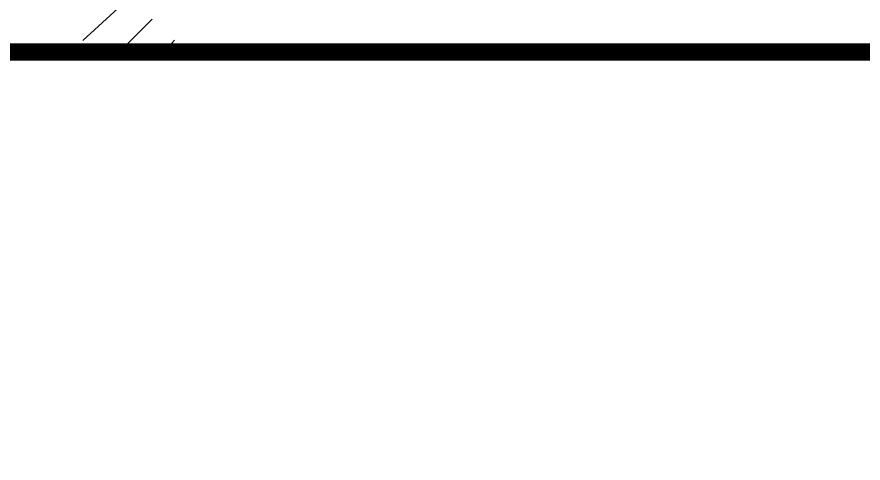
# Paper-space layout 'A000' of a CAD drawing. Header units: millimetres. Extents: x 0 to 850, y 0 to 594.
# Drawn here: x 818.09 to 826.97, y 255.69 to 260.37 of the extents above; entities that cross this region are included whole.
import ezdxf

# ---------------------------------------------------------------- set-up
doc = ezdxf.new("R2010")
doc.units = ezdxf.units.MM
doc.header["$MEASUREMENT"] = 0
doc.set_wipeout_variables(frame=1)
doc.layers.add('G-ANNO-LOGO', color=3, linetype='Continuous')
doc.layers.add('G-ANNO-TTLB', color=3, linetype='Continuous')

# ---------------------------------------------------------------- blocks, each defined once
blk = doc.blocks.new('logoPolimi')
for p, q in [((-1.7466, -1.6025), (-1.5921, -1.4604)), ((-1.6699, -1.6823), (-1.5224, -1.533)), ((-1.5897, -1.7583), (-1.4494, -1.6022)), ((-1.506, -1.8307), (-1.3734, -1.668)), ((-1.42, -1.8982), (-1.2933, -1.7309)), ((-1.3299, -1.9625), (-1.2114, -1.7893)), ((-1.2369, -2.0225), (-1.1269, -1.8437)), ((-1.1411, -2.0781), (-1.04, -1.8942)), ((-1.0429, -2.1292), (-0.9509, -1.9405)), ((-0.9424, -2.1755), (-0.8597, -1.9826)), ((-0.8409, -2.2168), (-0.7655, -2.0209)), ((-0.7363, -2.2535), (-0.6708, -2.0541)), ((0.7833, -2.2376), (0.7145, -2.0394)), ((-0.6302, -2.2854), (-0.5746, -2.083)), ((0.678, -2.2718), (0.619, -2.0704)), ((-0.5227, -2.3123), (-0.4773, -2.1073)), ((0.5723, -2.3007), (0.5209, -2.0971)), ((-0.4152, -2.3338), (-0.3776, -2.1273)), ((-0.3056, -2.3505), (-0.2785, -2.1423)), ((0.355, -2.3439), (0.324, -2.1363)), ((0.4642, -2.3249), (0.4229, -2.1191)), ((-0.1953, -2.3622), (-0.1787, -2.1529)), ((-0.0859, -2.3687), (-0.0773, -2.159)), ((0.025, -2.3701), (0.0229, -2.1603)), ((0.1358, -2.3665), (0.1232, -2.157)), ((0.245, -2.3578), (0.2245, -2.1489))]:
    blk.add_line(p, q)

psp = doc.layouts.new('A000')

# ---------------------------------------------------------------- block references
at = {"layer": 'G-ANNO-LOGO', "xscale": 3.231488093374238, "yscale": 3.231488093374238, "zscale": 3.231488093374238}
psp.add_blockref('logoPolimi', (824.427, 265.3004), dxfattribs=at)

# ---------------------------------------------------------------- next in the draw order: wipeouts: each hides what was drawn before it
at = {"color": 7, "lineweight": 0, "true_color": 0xffffff}
psp.add_wipeout([(806, 260), (831, 260), (831, 274.5225), (836.7503, 274.5225), (836.7503, 255.6864), (806, 255.6864)], dxfattribs=at).dxf.layer = 'G-ANNO-TTLB'

# ---------------------------------------------------------------- next in the draw order: linework, layer by layer
at = {"layer": 'G-ANNO-TTLB', "const_width": 0.18}
psp.add_lwpolyline([(831, 260), (781, 260)], dxfattribs=at)

doc.saveas('drawing.dxf')
